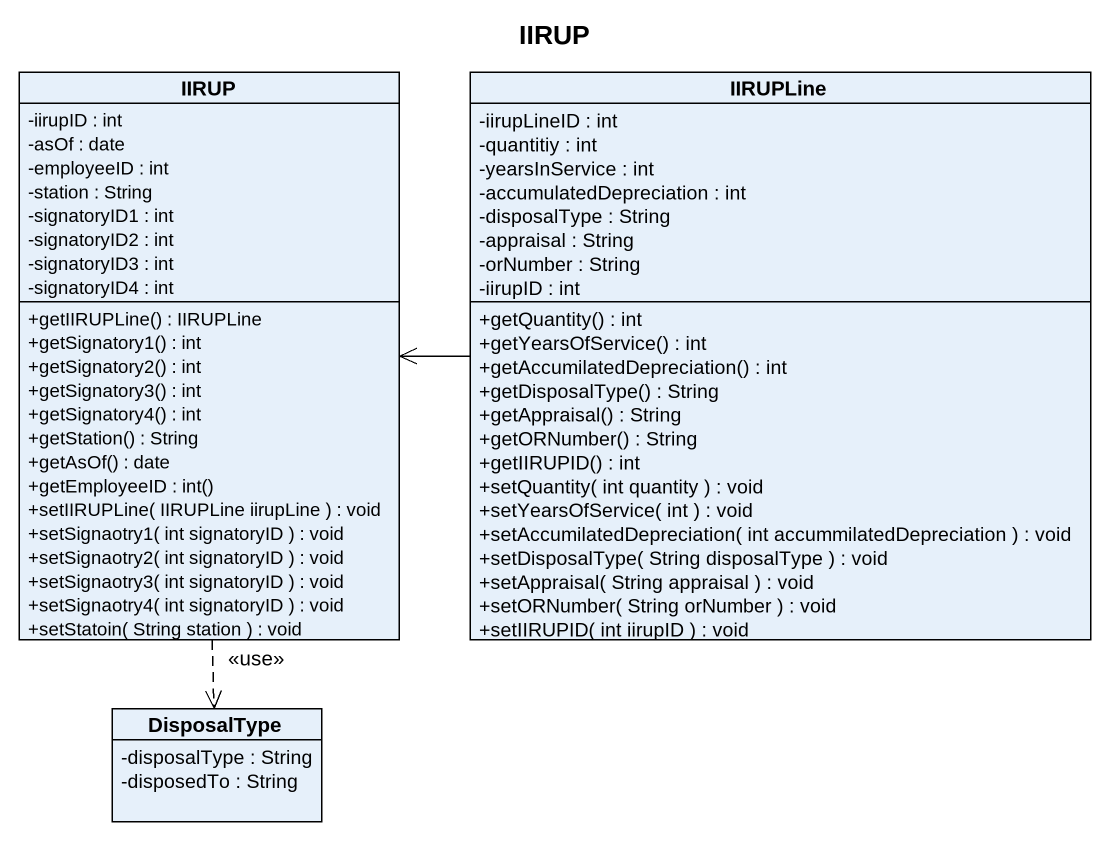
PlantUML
@startuml
title IIRUP
hide circle
hide empty members
skinparam classAttributeIconSize 0
class IIRUP {
  -iirupID : int
  -asOf : date
  -employeeID : int
  -station : String
  -signatoryID1 : int
  -signatoryID2 : int
  -signatoryID3 : int
  -signatoryID4 : int
  +getIIRUPLine() : IIRUPLine
  +getSignatory1() : int
  +getSignatory2() : int
  +getSignatory3() : int
  +getSignatory4() : int
  +getStation() : String
  +getAsOf() : date
  +getEmployeeID : int()
  +setIIRUPLine( IIRUPLine iirupLine ) : void
  +setSignaotry1( int signatoryID ) : void
  +setSignaotry2( int signatoryID ) : void
  +setSignaotry3( int signatoryID ) : void
  +setSignaotry4( int signatoryID ) : void
  +setStatoin( String station ) : void
}
class IIRUPLine {
  -iirupLineID : int
  -quantitiy : int
  -yearsInService : int
  -accumulatedDepreciation : int
  -disposalType : String
  -appraisal : String
  -orNumber : String
  -iirupID : int
  +getQuantity() : int
  +getYearsOfService() : int
  +getAccumilatedDepreciation() : int
  +getDisposalType() : String
  +getAppraisal() : String
  +getORNumber() : String
  +getIIRUPID() : int
  +setQuantity( int quantity ) : void
  +setYearsOfService( int ) : void
  +setAccumilatedDepreciation( int accummilatedDepreciation ) : void
  +setDisposalType( String disposalType ) : void
  +setAppraisal( String appraisal ) : void
  +setORNumber( String orNumber ) : void
  +setIIRUPID( int iirupID ) : void
}
class DisposalType {
  -disposalType : String
  -disposedTo : String
}
IIRUP ..> DisposalType : <<use>>
IIRUPLine -left-> IIRUP
@enduml
